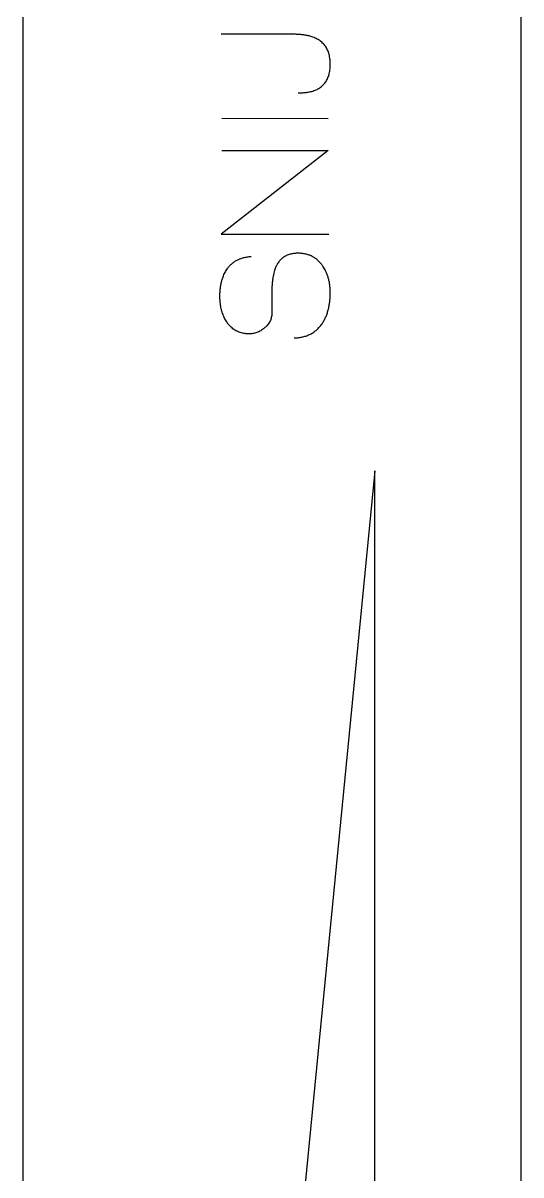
# Model space of a CAD drawing. Extents: x -180 to 180, y -71 to 71.
# Drawn here: x 135.28 to 150.28, y -35.47 to -0.73 of the extents above; entities that cross this region are included whole.
import ezdxf

# ---------------------------------------------------------------- set-up
doc = ezdxf.new("R2010")
doc.units = 0
doc.header["$MEASUREMENT"] = 0
doc.layers.get('0').update_dxf_attribs({"linetype": 'CONTINUOUS'})

msp = doc.modelspace()

# ---------------------------------------------------------------- linework, layer by layer
for p, q in [((135.284, -1.588), (135.284, 47.952)), ((150.284, 11.065), (150.284, -1.588)), ((143.489, -1.072), (141.254, -1.072)), ((143.522, -1.073), (143.489, -1.072)), ((143.555, -1.074), (143.522, -1.073)), ((143.587, -1.076), (143.555, -1.074)), ((143.618, -1.077), (143.587, -1.076)), ((143.649, -1.08), (143.618, -1.077)), ((143.68, -1.083), (143.649, -1.08)), ((143.71, -1.086), (143.68, -1.083)), ((143.739, -1.09), (143.71, -1.086)), ((143.768, -1.094), (143.739, -1.09)), ((143.796, -1.099), (143.768, -1.094)), ((143.824, -1.104), (143.796, -1.099)), ((143.851, -1.109), (143.824, -1.104)), ((143.878, -1.115), (143.851, -1.109)), ((143.904, -1.121), (143.878, -1.115)), ((143.93, -1.128), (143.904, -1.121)), ((143.955, -1.136), (143.93, -1.128)), ((143.98, -1.143), (143.955, -1.136)), ((144.015, -1.156), (143.98, -1.143)), ((144.05, -1.169), (144.015, -1.156)), ((144.084, -1.183), (144.05, -1.169)), ((144.116, -1.199), (144.084, -1.183)), ((144.147, -1.215), (144.116, -1.199)), ((144.177, -1.232), (144.147, -1.215)), ((144.206, -1.251), (144.177, -1.232)), ((144.234, -1.27), (144.206, -1.251)), ((144.26, -1.29), (144.234, -1.27)), ((144.285, -1.312), (144.26, -1.29)), ((144.309, -1.334), (144.285, -1.312)), ((144.332, -1.357), (144.309, -1.334)), ((144.354, -1.381), (144.332, -1.357)), ((144.374, -1.407), (144.354, -1.381)), ((135.284, -51.128), (135.284, -1.588)), ((144.393, -1.433), (144.374, -1.407)), ((144.412, -1.46), (144.393, -1.433)), ((144.428, -1.488), (144.412, -1.46)), ((144.444, -1.518), (144.428, -1.488)), ((144.459, -1.548), (144.444, -1.518)), ((144.472, -1.579), (144.459, -1.548)), ((144.484, -1.611), (144.472, -1.579)), ((144.495, -1.644), (144.484, -1.611)), ((144.505, -1.679), (144.495, -1.644)), ((144.513, -1.714), (144.505, -1.679)), ((144.521, -1.75), (144.513, -1.714)), ((150.284, -1.588), (150.284, -14.241)), ((144.527, -1.787), (144.521, -1.75)), ((144.53, -1.812), (144.527, -1.787)), ((144.533, -1.838), (144.53, -1.812)), ((144.535, -1.864), (144.533, -1.838)), ((144.534, -2.105), (144.536, -2.08)), ((144.537, -1.891), (144.535, -1.864)), ((144.536, -2.08), (144.538, -2.054)), ((144.539, -1.918), (144.537, -1.891)), ((144.538, -2.054), (144.539, -2.028)), ((144.539, -1.945), (144.539, -1.918)), ((144.54, -1.973), (144.539, -1.945)), ((144.539, -2.001), (144.54, -1.973)), ((144.539, -2.028), (144.539, -2.001)), ((144.445, -2.436), (144.458, -2.407)), ((144.458, -2.407), (144.471, -2.378)), ((144.471, -2.378), (144.483, -2.347)), ((144.483, -2.347), (144.493, -2.315)), ((144.493, -2.315), (144.503, -2.283)), ((144.503, -2.283), (144.511, -2.249)), ((144.511, -2.249), (144.518, -2.215)), ((144.518, -2.215), (144.524, -2.179)), ((144.524, -2.179), (144.53, -2.143)), ((144.53, -2.143), (144.534, -2.105)), ((144.016, -2.782), (144.048, -2.771)), ((144.048, -2.771), (144.08, -2.759)), ((144.08, -2.759), (144.111, -2.746)), ((144.111, -2.746), (144.141, -2.732)), ((144.141, -2.732), (144.169, -2.718)), ((144.169, -2.718), (144.197, -2.702)), ((144.197, -2.702), (144.224, -2.685)), ((144.224, -2.685), (144.249, -2.667)), ((144.249, -2.667), (144.273, -2.649)), ((144.273, -2.649), (144.297, -2.629)), ((144.297, -2.629), (144.319, -2.608)), ((144.319, -2.608), (144.34, -2.587)), ((144.34, -2.587), (144.36, -2.564)), ((144.36, -2.564), (144.379, -2.54)), ((144.379, -2.54), (144.397, -2.516)), ((144.397, -2.516), (144.414, -2.49)), ((144.414, -2.49), (144.43, -2.463)), ((144.43, -2.463), (144.445, -2.436)), ((143.568, -2.836), (143.598, -2.836)), ((143.598, -2.836), (143.628, -2.836)), ((143.628, -2.836), (143.657, -2.835)), ((143.657, -2.835), (143.686, -2.834)), ((143.686, -2.834), (143.714, -2.833)), ((143.714, -2.833), (143.742, -2.831)), ((143.742, -2.831), (143.769, -2.829)), ((143.769, -2.829), (143.796, -2.826)), ((143.796, -2.826), (143.822, -2.823)), ((143.822, -2.823), (143.848, -2.819)), ((143.848, -2.819), (143.873, -2.815)), ((143.873, -2.815), (143.91, -2.808)), ((143.91, -2.808), (143.947, -2.8)), ((143.947, -2.8), (143.982, -2.792)), ((143.982, -2.792), (144.016, -2.782)), ((141.274, -3.599), (144.481, -3.61)), ((144.481, -4.574), (141.254, -7.099)), ((141.271, -4.574), (144.481, -4.574)), ((141.254, -7.099), (144.501, -7.099)), ((141.562, -8), (141.581, -7.983)), ((141.581, -7.983), (141.601, -7.967)), ((141.601, -7.967), (141.621, -7.951)), ((141.621, -7.951), (141.642, -7.936)), ((141.642, -7.936), (141.663, -7.921)), ((141.663, -7.921), (141.685, -7.907)), ((141.685, -7.907), (141.707, -7.894)), ((141.707, -7.894), (141.73, -7.882)), ((141.73, -7.882), (141.753, -7.87)), ((141.753, -7.87), (141.777, -7.859)), ((141.777, -7.859), (141.801, -7.848)), ((141.801, -7.848), (141.826, -7.838)), ((141.826, -7.838), (141.851, -7.829)), ((141.851, -7.829), (141.877, -7.821)), ((141.877, -7.821), (141.903, -7.813)), ((141.903, -7.813), (141.93, -7.806)), ((141.93, -7.806), (141.957, -7.799)), ((141.957, -7.799), (141.984, -7.793)), ((141.984, -7.793), (142.012, -7.788)), ((142.012, -7.788), (142.041, -7.783)), ((142.041, -7.783), (142.07, -7.78)), ((142.07, -7.78), (142.099, -7.776)), ((142.099, -7.776), (142.129, -7.774)), ((142.129, -7.774), (142.16, -7.772)), ((142.951, -7.988), (142.938, -8.01)), ((142.968, -7.961), (142.951, -7.988)), ((142.986, -7.936), (142.968, -7.961)), ((143.005, -7.912), (142.986, -7.936)), ((143.025, -7.889), (143.005, -7.912)), ((143.046, -7.867), (143.025, -7.889)), ((143.067, -7.847), (143.046, -7.867)), ((143.09, -7.827), (143.067, -7.847)), ((143.113, -7.809), (143.09, -7.827)), ((143.137, -7.792), (143.113, -7.809)), ((143.162, -7.776), (143.137, -7.792)), ((143.188, -7.761), (143.162, -7.776)), ((143.215, -7.748), (143.188, -7.761)), ((143.242, -7.735), (143.215, -7.748)), ((143.271, -7.724), (143.242, -7.735)), ((143.3, -7.714), (143.271, -7.724)), ((143.33, -7.705), (143.3, -7.714)), ((143.355, -7.699), (143.33, -7.705)), ((143.38, -7.693), (143.355, -7.699)), ((143.406, -7.688), (143.38, -7.693)), ((143.433, -7.684), (143.406, -7.688)), ((143.46, -7.681), (143.433, -7.684)), ((143.488, -7.678), (143.46, -7.681)), ((143.516, -7.676), (143.488, -7.678)), ((143.544, -7.675), (143.516, -7.676)), ((143.574, -7.675), (143.544, -7.675)), ((143.603, -7.675), (143.574, -7.675)), ((143.631, -7.676), (143.603, -7.675)), ((143.659, -7.678), (143.631, -7.676)), ((143.687, -7.681), (143.659, -7.678)), ((143.715, -7.684), (143.687, -7.681)), ((143.742, -7.688), (143.715, -7.684)), ((143.768, -7.693), (143.742, -7.688)), ((143.794, -7.698), (143.768, -7.693)), ((143.82, -7.705), (143.794, -7.698)), ((143.846, -7.711), (143.82, -7.705)), ((143.871, -7.719), (143.846, -7.711)), ((143.895, -7.728), (143.871, -7.719)), ((143.919, -7.737), (143.895, -7.728)), ((143.943, -7.747), (143.919, -7.737)), ((143.967, -7.757), (143.943, -7.747)), ((143.99, -7.768), (143.967, -7.757)), ((144.012, -7.78), (143.99, -7.768)), ((144.035, -7.793), (144.012, -7.78)), ((144.056, -7.807), (144.035, -7.793)), ((144.078, -7.821), (144.056, -7.807)), ((144.099, -7.836), (144.078, -7.821)), ((144.12, -7.852), (144.099, -7.836)), ((144.14, -7.868), (144.12, -7.852)), ((144.16, -7.885), (144.14, -7.868)), ((144.179, -7.903), (144.16, -7.885)), ((144.198, -7.922), (144.179, -7.903)), ((144.217, -7.941), (144.198, -7.922)), ((144.235, -7.961), (144.217, -7.941)), ((144.253, -7.982), (144.235, -7.961)), ((144.271, -8.004), (144.253, -7.982)), ((141.322, -8.353), (141.337, -8.319)), ((141.337, -8.319), (141.353, -8.285)), ((141.353, -8.285), (141.37, -8.252)), ((141.37, -8.252), (141.387, -8.221)), ((141.387, -8.221), (141.406, -8.19)), ((141.406, -8.19), (141.425, -8.16)), ((141.425, -8.16), (141.44, -8.139)), ((141.44, -8.139), (141.456, -8.117)), ((141.456, -8.117), (141.472, -8.096)), ((141.472, -8.096), (141.489, -8.075)), ((141.489, -8.075), (141.507, -8.056)), ((141.507, -8.056), (141.525, -8.036)), ((141.525, -8.036), (141.543, -8.018)), ((141.543, -8.018), (141.562, -8)), ((142.827, -8.322), (142.817, -8.371)), ((142.837, -8.275), (142.827, -8.322)), ((142.849, -8.231), (142.837, -8.275)), ((142.858, -8.199), (142.849, -8.231)), ((142.868, -8.168), (142.858, -8.199)), ((142.879, -8.138), (142.868, -8.168)), ((142.89, -8.109), (142.879, -8.138)), ((142.901, -8.082), (142.89, -8.109)), ((142.914, -8.056), (142.901, -8.082)), ((142.926, -8.032), (142.914, -8.056)), ((142.938, -8.01), (142.926, -8.032)), ((144.288, -8.026), (144.271, -8.004)), ((144.304, -8.049), (144.288, -8.026)), ((144.326, -8.08), (144.304, -8.049)), ((144.346, -8.112), (144.326, -8.08)), ((144.366, -8.145), (144.346, -8.112)), ((144.384, -8.178), (144.366, -8.145)), ((144.396, -8.201), (144.384, -8.178)), ((144.407, -8.224), (144.396, -8.201)), ((144.418, -8.247), (144.407, -8.224)), ((144.428, -8.27), (144.418, -8.247)), ((144.438, -8.294), (144.428, -8.27)), ((144.448, -8.318), (144.438, -8.294)), ((144.457, -8.342), (144.448, -8.318)), ((141.232, -8.703), (141.236, -8.675)), ((141.236, -8.675), (141.241, -8.647)), ((141.241, -8.647), (141.245, -8.619)), ((141.245, -8.619), (141.251, -8.592)), ((141.251, -8.592), (141.257, -8.565)), ((141.257, -8.565), (141.263, -8.539)), ((141.263, -8.539), (141.269, -8.513)), ((141.269, -8.513), (141.276, -8.487)), ((141.276, -8.487), (141.284, -8.462)), ((141.284, -8.462), (141.292, -8.437)), ((141.292, -8.437), (141.3, -8.413)), ((141.3, -8.413), (141.309, -8.389)), ((141.309, -8.389), (141.322, -8.353)), ((142.784, -8.676), (142.783, -8.707)), ((142.786, -8.646), (142.784, -8.676)), ((142.788, -8.616), (142.786, -8.646)), ((142.79, -8.587), (142.788, -8.616)), ((142.793, -8.558), (142.79, -8.587)), ((142.795, -8.53), (142.793, -8.558)), ((142.798, -8.502), (142.795, -8.53)), ((142.802, -8.474), (142.798, -8.502)), ((142.805, -8.448), (142.802, -8.474)), ((142.809, -8.422), (142.805, -8.448)), ((142.813, -8.396), (142.809, -8.422)), ((142.817, -8.371), (142.813, -8.396)), ((144.465, -8.367), (144.457, -8.342)), ((144.473, -8.392), (144.465, -8.367)), ((144.481, -8.417), (144.473, -8.392)), ((144.488, -8.443), (144.481, -8.417)), ((144.495, -8.469), (144.488, -8.443)), ((144.501, -8.495), (144.495, -8.469)), ((144.507, -8.521), (144.501, -8.495)), ((144.512, -8.548), (144.507, -8.521)), ((144.517, -8.575), (144.512, -8.548)), ((144.521, -8.602), (144.517, -8.575)), ((144.525, -8.63), (144.521, -8.602)), ((144.528, -8.658), (144.525, -8.63)), ((144.531, -8.686), (144.528, -8.658)), ((141.215, -8.945), (141.216, -8.913)), ((141.215, -8.977), (141.215, -8.945)), ((141.215, -9.005), (141.215, -8.977)), ((141.216, -9.033), (141.215, -9.005)), ((141.216, -8.913), (141.217, -8.882)), ((141.217, -8.882), (141.218, -8.851)), ((141.218, -8.851), (141.22, -8.821)), ((141.22, -8.821), (141.223, -8.791)), ((141.223, -8.791), (141.225, -8.761)), ((141.225, -8.761), (141.229, -8.732)), ((141.229, -8.732), (141.232, -8.703)), ((142.78, -8.803), (142.779, -9.484)), ((142.782, -8.739), (142.78, -8.803)), ((142.783, -8.707), (142.782, -8.739)), ((144.534, -8.714), (144.531, -8.686)), ((144.536, -8.743), (144.534, -8.714)), ((144.534, -9.037), (144.536, -9.002)), ((144.538, -8.772), (144.536, -8.743)), ((144.536, -9.002), (144.537, -8.968)), ((144.537, -8.968), (144.539, -8.932)), ((144.539, -8.801), (144.538, -8.772)), ((144.539, -8.831), (144.539, -8.801)), ((144.54, -8.861), (144.539, -8.831)), ((144.539, -8.897), (144.54, -8.861)), ((144.539, -8.932), (144.539, -8.897)), ((141.217, -9.061), (141.216, -9.033)), ((141.218, -9.088), (141.217, -9.061)), ((141.22, -9.116), (141.218, -9.088)), ((141.222, -9.142), (141.22, -9.116)), ((141.225, -9.169), (141.222, -9.142)), ((141.228, -9.195), (141.225, -9.169)), ((141.231, -9.222), (141.228, -9.195)), ((141.235, -9.247), (141.231, -9.222)), ((141.239, -9.273), (141.235, -9.247)), ((141.246, -9.311), (141.239, -9.273)), ((141.254, -9.348), (141.246, -9.311)), ((141.263, -9.384), (141.254, -9.348)), ((144.478, -9.385), (144.485, -9.356)), ((144.485, -9.356), (144.492, -9.326)), ((144.492, -9.326), (144.499, -9.295)), ((144.499, -9.295), (144.505, -9.265)), ((144.505, -9.265), (144.51, -9.233)), ((144.51, -9.233), (144.515, -9.202)), ((144.515, -9.202), (144.52, -9.169)), ((144.52, -9.169), (144.524, -9.137)), ((144.524, -9.137), (144.528, -9.104)), ((144.528, -9.104), (144.531, -9.071)), ((144.531, -9.071), (144.534, -9.037)), ((141.273, -9.42), (141.263, -9.384)), ((141.284, -9.456), (141.273, -9.42)), ((141.295, -9.49), (141.284, -9.456)), ((141.308, -9.524), (141.295, -9.49)), ((141.321, -9.558), (141.308, -9.524)), ((141.336, -9.59), (141.321, -9.558)), ((141.351, -9.623), (141.336, -9.59)), ((141.367, -9.654), (141.351, -9.623)), ((141.384, -9.685), (141.367, -9.654)), ((141.402, -9.715), (141.384, -9.685)), ((141.421, -9.745), (141.402, -9.715)), ((142.734, -9.7), (142.721, -9.728)), ((142.746, -9.671), (142.734, -9.7)), ((142.756, -9.641), (142.746, -9.671)), ((142.764, -9.611), (142.756, -9.641)), ((142.77, -9.58), (142.764, -9.611)), ((142.775, -9.549), (142.77, -9.58)), ((142.778, -9.517), (142.775, -9.549)), ((142.779, -9.484), (142.778, -9.517)), ((144.336, -9.73), (144.35, -9.706)), ((144.35, -9.706), (144.363, -9.682)), ((144.363, -9.682), (144.376, -9.657)), ((144.376, -9.657), (144.388, -9.632)), ((144.388, -9.632), (144.4, -9.606)), ((144.4, -9.606), (144.412, -9.58)), ((144.412, -9.58), (144.423, -9.554)), ((144.423, -9.554), (144.433, -9.527)), ((144.433, -9.527), (144.443, -9.499)), ((144.443, -9.499), (144.452, -9.471)), ((144.452, -9.471), (144.461, -9.443)), ((144.461, -9.443), (144.47, -9.415)), ((144.47, -9.415), (144.478, -9.385)), ((141.436, -9.767), (141.421, -9.745)), ((141.452, -9.789), (141.436, -9.767)), ((141.468, -9.809), (141.452, -9.789)), ((141.484, -9.83), (141.468, -9.809)), ((141.501, -9.849), (141.484, -9.83)), ((141.526, -9.877), (141.501, -9.849)), ((141.553, -9.903), (141.526, -9.877)), ((141.58, -9.927), (141.553, -9.903)), ((141.609, -9.95), (141.58, -9.927)), ((141.638, -9.972), (141.609, -9.95)), ((141.667, -9.992), (141.638, -9.972)), ((141.698, -10.01), (141.667, -9.992)), ((141.73, -10.027), (141.698, -10.01)), ((141.762, -10.042), (141.73, -10.027)), ((141.795, -10.055), (141.762, -10.042)), ((141.829, -10.067), (141.795, -10.055)), ((141.864, -10.077), (141.829, -10.067)), ((142.301, -10.074), (142.271, -10.083)), ((142.33, -10.064), (142.301, -10.074)), ((142.359, -10.053), (142.33, -10.064)), ((142.388, -10.04), (142.359, -10.053)), ((142.416, -10.026), (142.388, -10.04)), ((142.444, -10.01), (142.416, -10.026)), ((142.472, -9.993), (142.444, -10.01)), ((142.499, -9.975), (142.472, -9.993)), ((142.526, -9.955), (142.499, -9.975)), ((142.552, -9.934), (142.526, -9.955)), ((142.572, -9.917), (142.552, -9.934)), ((142.592, -9.899), (142.572, -9.917)), ((142.61, -9.88), (142.592, -9.899)), ((142.628, -9.862), (142.61, -9.88)), ((142.65, -9.836), (142.628, -9.862)), ((142.67, -9.81), (142.65, -9.836)), ((142.689, -9.783), (142.67, -9.81)), ((142.706, -9.756), (142.689, -9.783)), ((142.721, -9.728), (142.706, -9.756)), ((143.992, -10.085), (144.017, -10.07)), ((144.017, -10.07), (144.041, -10.054)), ((144.041, -10.054), (144.065, -10.037)), ((144.065, -10.037), (144.088, -10.019)), ((144.088, -10.019), (144.111, -10.001)), ((144.111, -10.001), (144.133, -9.981)), ((144.133, -9.981), (144.155, -9.961)), ((144.155, -9.961), (144.176, -9.941)), ((144.176, -9.941), (144.197, -9.919)), ((144.197, -9.919), (144.217, -9.897)), ((144.217, -9.897), (144.236, -9.874)), ((144.236, -9.874), (144.255, -9.85)), ((144.255, -9.85), (144.274, -9.825)), ((144.274, -9.825), (144.292, -9.8)), ((144.292, -9.8), (144.307, -9.777)), ((144.307, -9.777), (144.322, -9.754)), ((144.322, -9.754), (144.336, -9.73)), ((141.9, -10.086), (141.864, -10.077)), ((141.936, -10.093), (141.9, -10.086)), ((141.973, -10.099), (141.936, -10.093)), ((141.999, -10.101), (141.973, -10.099)), ((142.025, -10.104), (141.999, -10.101)), ((142.051, -10.105), (142.025, -10.104)), ((142.077, -10.106), (142.051, -10.105)), ((142.115, -10.105), (142.077, -10.106)), ((142.147, -10.104), (142.115, -10.105)), ((142.178, -10.101), (142.147, -10.104)), ((142.209, -10.096), (142.178, -10.101)), ((142.24, -10.09), (142.209, -10.096)), ((142.271, -10.083), (142.24, -10.09)), ((143.452, -10.228), (143.486, -10.227)), ((143.486, -10.227), (143.52, -10.225)), ((143.52, -10.225), (143.554, -10.222)), ((143.554, -10.222), (143.587, -10.218)), ((143.587, -10.218), (143.619, -10.214)), ((143.619, -10.214), (143.651, -10.209)), ((143.651, -10.209), (143.682, -10.203)), ((143.682, -10.203), (143.713, -10.196)), ((143.713, -10.196), (143.743, -10.188)), ((143.743, -10.188), (143.773, -10.18)), ((143.773, -10.18), (143.802, -10.171)), ((143.802, -10.171), (143.831, -10.161)), ((143.831, -10.161), (143.859, -10.15)), ((143.859, -10.15), (143.887, -10.139)), ((143.887, -10.139), (143.914, -10.127)), ((143.914, -10.127), (143.94, -10.114)), ((143.94, -10.114), (143.966, -10.1)), ((143.966, -10.1), (143.992, -10.085)), ((145.879, -14.241), (143.045, -43.347)), ((145.879, -41.47), (145.879, -14.241)), ((150.284, -14.241), (150.284, -36.174))]:
    msp.add_line(p, q)

doc.saveas('drawing.dxf')
